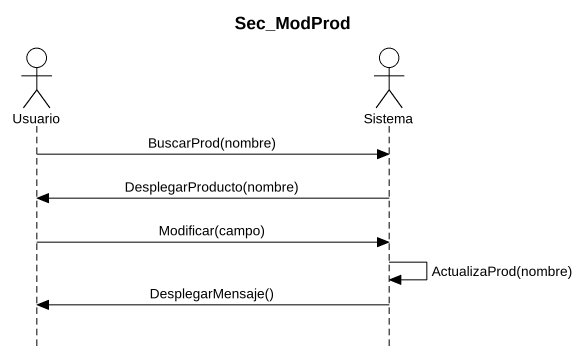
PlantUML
@startuml
title Sec_ModProd
hide footbox
actor Usuario
actor Sistema

Usuario -> Sistema : BuscarProd(nombre)
Sistema -> Usuario : DesplegarProducto(nombre)
Usuario -> Sistema : Modificar(campo)
Sistema -> Sistema : ActualizaProd(nombre)
Sistema -> Usuario : DesplegarMensaje()
@enduml
